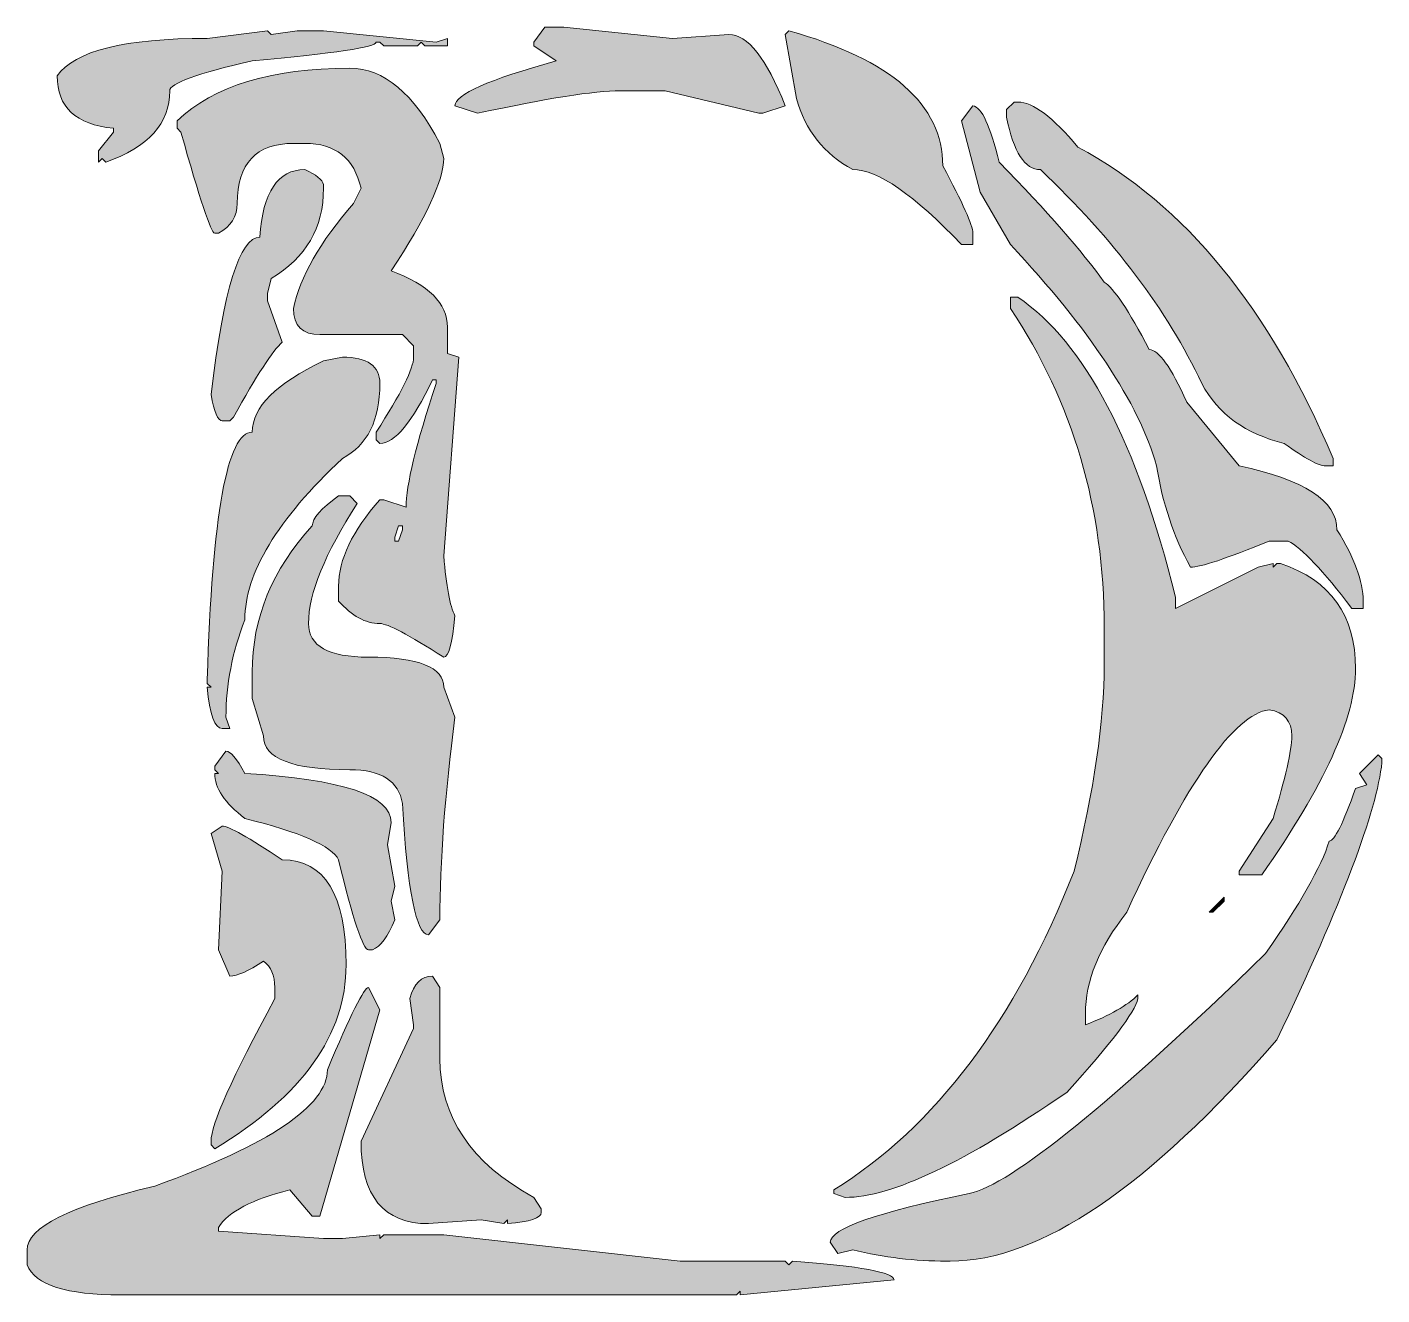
# Model space of a CAD drawing. Header units: inches. Extents: x 20 to 242, y -160 to -20.
# Drawn here: x 55.19 to 65.41, y -30.34 to -20.76 of the extents above; entities that cross this region are included whole.
import ezdxf

# ---------------------------------------------------------------- set-up
doc = ezdxf.new("R2010")
doc.units = ezdxf.units.IN
doc.header["$MEASUREMENT"] = 0
doc.layers.add('Layer 1', color=7, linetype='Continuous')

# ---------------------------------------------------------------- blocks, each defined once
blk = doc.blocks.new('block 3')
at = {"layer": 'Layer 1'}
h = blk.add_hatch(color=7, dxfattribs=at)
h.dxf.hatch_style = 2
edge = h.paths.add_edge_path()
edge.add_spline(control_points=[(55.839, -21.529), (55.839, -21.529), (55.839, -21.558), (55.839, -21.558), (55.839, -21.558), (55.726, -21.699), (55.726, -21.699), (55.726, -21.699), (55.726, -21.784), (55.726, -21.784), (55.726, -21.784), (55.754, -21.756), (55.754, -21.756), (55.754, -21.756), (55.783, -21.784), (55.783, -21.784), (56.104, -21.671), (56.264, -21.492), (56.264, -21.246), (56.264, -21.19), (56.472, -21.114), (56.887, -21.02), (57.51, -20.963), (57.822, -20.916), (57.822, -20.878), (57.822, -20.878), (57.85, -20.878), (57.85, -20.878), (57.85, -20.878), (57.879, -20.906), (57.879, -20.906), (57.879, -20.906), (58.133, -20.906), (58.133, -20.906), (58.133, -20.906), (58.162, -20.878), (58.162, -20.878), (58.162, -20.878), (58.19, -20.906), (58.19, -20.906), (58.19, -20.906), (58.36, -20.906), (58.36, -20.906), (58.36, -20.906), (58.36, -20.85), (58.36, -20.85), (58.36, -20.85), (58.275, -20.878), (58.275, -20.878), (58.275, -20.878), (57.425, -20.793), (57.425, -20.793), (57.425, -20.793), (57.227, -20.793), (57.227, -20.793), (57.227, -20.793), (57.029, -20.821), (57.029, -20.821), (57.029, -20.821), (57.001, -20.793), (57.001, -20.793), (57.001, -20.793), (56.547, -20.85), (56.547, -20.85), (55.924, -20.85), (55.547, -20.944), (55.415, -21.133), (55.415, -21.369), (55.556, -21.501), (55.839, -21.529)], knot_values=[0, 0, 0, 0, 1, 1, 1, 2, 2, 2, 3, 3, 3, 4, 4, 4, 5, 5, 5, 6, 6, 6, 7, 7, 7, 8, 8, 8, 9, 9, 9, 10, 10, 10, 11, 11, 11, 12, 12, 12, 13, 13, 13, 14, 14, 14, 15, 15, 15, 16, 16, 16, 17, 17, 17, 18, 18, 18, 19, 19, 19, 20, 20, 20, 21, 21, 21, 22, 22, 22, 23, 23, 23, 23], degree=3, periodic=1)
h = blk.add_hatch(color=7, dxfattribs=at)
h.dxf.hatch_style = 2
edge = h.paths.add_edge_path()
edge.add_spline(control_points=[(59.663, -21.246), (59.663, -21.246), (60.003, -21.246), (60.003, -21.246), (60.003, -21.246), (60.711, -21.416), (60.711, -21.416), (60.711, -21.416), (60.739, -21.416), (60.739, -21.416), (60.739, -21.416), (60.909, -21.359), (60.909, -21.359), (60.767, -21.001), (60.626, -20.821), (60.484, -20.821), (60.484, -20.821), (60.059, -20.85), (60.059, -20.85), (60.059, -20.85), (59.238, -20.765), (59.238, -20.765), (59.238, -20.765), (59.096, -20.765), (59.096, -20.765), (59.096, -20.765), (59.011, -20.878), (59.011, -20.878), (59.011, -20.878), (59.011, -20.906), (59.011, -20.906), (59.011, -20.906), (59.181, -21.02), (59.181, -21.02), (58.671, -21.161), (58.417, -21.275), (58.417, -21.359), (58.417, -21.359), (58.586, -21.416), (58.586, -21.416), (59.11, -21.303), (59.469, -21.246), (59.663, -21.246)], knot_values=[0, 0, 0, 0, 1, 1, 1, 2, 2, 2, 3, 3, 3, 4, 4, 4, 5, 5, 5, 6, 6, 6, 7, 7, 7, 8, 8, 8, 9, 9, 9, 10, 10, 10, 11, 11, 11, 12, 12, 12, 13, 13, 13, 14, 14, 14, 14], degree=3, periodic=1)
h = blk.add_hatch(color=7, dxfattribs=at)
h.dxf.hatch_style = 2
edge = h.paths.add_edge_path()
edge.add_spline(control_points=[(61.419, -21.841), (61.607, -21.841), (61.881, -22.03), (62.24, -22.407), (62.24, -22.407), (62.325, -22.407), (62.325, -22.407), (62.325, -22.407), (62.325, -22.322), (62.325, -22.322), (62.325, -22.261), (62.249, -22.091), (62.098, -21.813), (62.098, -21.35), (61.711, -21.01), (60.937, -20.793), (60.937, -20.793), (60.909, -20.821), (60.909, -20.821), (60.909, -20.821), (60.994, -21.303), (60.994, -21.303), (61.06, -21.544), (61.201, -21.723), (61.419, -21.841)], knot_values=[0, 0, 0, 0, 1, 1, 1, 2, 2, 2, 3, 3, 3, 4, 4, 4, 5, 5, 5, 6, 6, 6, 7, 7, 7, 8, 8, 8, 8], degree=3, periodic=1)
h = blk.add_hatch(color=7, dxfattribs=at)
h.dxf.hatch_style = 2
edge = h.paths.add_edge_path()
edge.add_spline(control_points=[(58.303, -21.643), (58.105, -21.265), (57.879, -21.076), (57.624, -21.076), (57.029, -21.076), (56.595, -21.209), (56.321, -21.473), (56.321, -21.473), (56.321, -21.529), (56.321, -21.529), (56.321, -21.529), (56.349, -21.558), (56.349, -21.558), (56.491, -22.063), (56.576, -22.318), (56.604, -22.322), (56.604, -22.322), (56.632, -22.322), (56.632, -22.322), (56.727, -22.27), (56.774, -22.195), (56.774, -22.096), (56.774, -21.794), (56.916, -21.643), (57.199, -21.643), (57.199, -21.643), (57.284, -21.643), (57.284, -21.643), (57.515, -21.643), (57.657, -21.756), (57.708, -21.982), (57.708, -21.982), (57.652, -22.096), (57.652, -22.096), (57.397, -22.388), (57.246, -22.653), (57.199, -22.889), (57.199, -23.021), (57.265, -23.087), (57.397, -23.087), (57.397, -23.087), (58.02, -23.087), (58.02, -23.087), (58.02, -23.087), (58.105, -23.172), (58.105, -23.172), (58.105, -23.172), (58.105, -23.257), (58.105, -23.257), (58.105, -23.342), (58.011, -23.531), (57.822, -23.823), (57.822, -23.823), (57.822, -23.88), (57.822, -23.88), (57.822, -23.88), (57.85, -23.908), (57.85, -23.908), (57.963, -23.908), (58.096, -23.748), (58.247, -23.427), (58.247, -23.427), (58.275, -23.427), (58.275, -23.427), (58.275, -23.427), (58.275, -23.455), (58.275, -23.455), (58.124, -23.913), (58.048, -24.225), (58.048, -24.39), (58.048, -24.39), (57.879, -24.333), (57.879, -24.333), (57.879, -24.333), (57.85, -24.333), (57.85, -24.333), (57.642, -24.569), (57.539, -24.786), (57.539, -24.985), (57.539, -24.985), (57.539, -25.098), (57.539, -25.098), (57.638, -25.211), (57.742, -25.268), (57.85, -25.268), (57.907, -25.268), (58.067, -25.353), (58.332, -25.522), (58.369, -25.522), (58.398, -25.419), (58.417, -25.211), (58.379, -25.136), (58.35, -24.985), (58.332, -24.758), (58.332, -24.758), (58.445, -23.257), (58.445, -23.257), (58.445, -23.257), (58.36, -23.229), (58.36, -23.229), (58.36, -23.229), (58.36, -23.03), (58.36, -23.03), (58.36, -22.851), (58.218, -22.709), (57.935, -22.606), (58.199, -22.205), (58.332, -21.921), (58.332, -21.756), (58.332, -21.756), (58.303, -21.643), (58.303, -21.643)], knot_values=[0, 0, 0, 0, 1, 1, 1, 2, 2, 2, 3, 3, 3, 4, 4, 4, 5, 5, 5, 6, 6, 6, 7, 7, 7, 8, 8, 8, 9, 9, 9, 10, 10, 10, 11, 11, 11, 12, 12, 12, 13, 13, 13, 14, 14, 14, 15, 15, 15, 16, 16, 16, 17, 17, 17, 18, 18, 18, 19, 19, 19, 20, 20, 20, 21, 21, 21, 22, 22, 22, 23, 23, 23, 24, 24, 24, 25, 25, 25, 26, 26, 26, 27, 27, 27, 28, 28, 28, 29, 29, 29, 30, 30, 30, 31, 31, 31, 32, 32, 32, 33, 33, 33, 34, 34, 34, 35, 35, 35, 36, 36, 36, 37, 37, 37, 37], degree=3, periodic=1)
h.paths.add_polyline_path([(58.02, -24.56), (57.992, -24.645), (57.963, -24.645), (57.963, -24.616), (57.992, -24.531), (58.02, -24.531)])
h = blk.add_hatch(color=7, dxfattribs=at)
h.dxf.hatch_style = 2
edge = h.paths.add_edge_path()
edge.add_spline(control_points=[(62.608, -22.407), (63.207, -23.045), (63.575, -23.602), (63.712, -24.078), (63.755, -24.357), (63.84, -24.612), (63.967, -24.843), (64.043, -24.843), (64.241, -24.777), (64.562, -24.645), (64.562, -24.645), (64.704, -24.645), (64.704, -24.645), (64.807, -24.697), (64.968, -24.867), (65.185, -25.154), (65.185, -25.154), (65.27, -25.154), (65.27, -25.154), (65.27, -25.154), (65.27, -25.098), (65.27, -25.098), (65.27, -24.951), (65.204, -24.772), (65.072, -24.56), (65.072, -24.343), (64.826, -24.182), (64.335, -24.078), (64.335, -24.078), (63.939, -23.597), (63.939, -23.597), (63.821, -23.332), (63.727, -23.2), (63.656, -23.2), (63.5, -22.903), (63.387, -22.733), (63.316, -22.69), (63.151, -22.459), (62.886, -22.157), (62.523, -21.784), (62.457, -21.511), (62.391, -21.369), (62.325, -21.359), (62.325, -21.359), (62.24, -21.473), (62.24, -21.473), (62.24, -21.473), (62.381, -22.011), (62.381, -22.011), (62.381, -22.011), (62.608, -22.407), (62.608, -22.407)], knot_values=[0, 0, 0, 0, 1, 1, 1, 2, 2, 2, 3, 3, 3, 4, 4, 4, 5, 5, 5, 6, 6, 6, 7, 7, 7, 8, 8, 8, 9, 9, 9, 10, 10, 10, 11, 11, 11, 12, 12, 12, 13, 13, 13, 14, 14, 14, 15, 15, 15, 16, 16, 16, 17, 17, 17, 17], degree=3, periodic=1)
h = blk.add_hatch(color=7, dxfattribs=at)
h.dxf.hatch_style = 2
edge = h.paths.add_edge_path()
edge.add_spline(control_points=[(62.835, -21.841), (63.387, -22.365), (63.793, -22.903), (64.052, -23.455), (64.175, -23.686), (64.383, -23.837), (64.675, -23.908), (64.831, -24.022), (64.935, -24.078), (64.987, -24.078), (64.987, -24.078), (65.043, -24.078), (65.043, -24.078), (65.043, -24.078), (65.043, -24.022), (65.043, -24.022), (64.567, -22.889), (63.925, -22.105), (63.118, -21.671), (62.929, -21.444), (62.778, -21.331), (62.665, -21.331), (62.665, -21.331), (62.636, -21.331), (62.636, -21.331), (62.636, -21.331), (62.58, -21.388), (62.58, -21.388), (62.58, -21.388), (62.58, -21.444), (62.58, -21.444), (62.632, -21.709), (62.716, -21.841), (62.835, -21.841)], knot_values=[0, 0, 0, 0, 1, 1, 1, 2, 2, 2, 3, 3, 3, 4, 4, 4, 5, 5, 5, 6, 6, 6, 7, 7, 7, 8, 8, 8, 9, 9, 9, 10, 10, 10, 11, 11, 11, 11], degree=3, periodic=1)
h = blk.add_hatch(color=7, dxfattribs=at)
h.dxf.hatch_style = 2
edge = h.paths.add_edge_path()
edge.add_spline(control_points=[(57.029, -22.662), (57.293, -22.506), (57.425, -22.28), (57.425, -21.982), (57.425, -21.982), (57.425, -21.954), (57.425, -21.954), (57.416, -21.917), (57.369, -21.879), (57.284, -21.841), (57.081, -21.841), (56.967, -22.011), (56.944, -22.351), (56.793, -22.351), (56.67, -22.747), (56.576, -23.54), (56.599, -23.672), (56.628, -23.738), (56.661, -23.738), (56.661, -23.738), (56.717, -23.738), (56.717, -23.738), (56.717, -23.738), (56.746, -23.71), (56.746, -23.71), (56.92, -23.394), (57.043, -23.205), (57.114, -23.144), (57.114, -23.144), (57.001, -22.832), (57.001, -22.832), (57.001, -22.832), (57.001, -22.776), (57.001, -22.776), (57.001, -22.776), (57.029, -22.662), (57.029, -22.662)], knot_values=[0, 0, 0, 0, 1, 1, 1, 2, 2, 2, 3, 3, 3, 4, 4, 4, 5, 5, 5, 6, 6, 6, 7, 7, 7, 8, 8, 8, 9, 9, 9, 10, 10, 10, 11, 11, 11, 12, 12, 12, 12], degree=3, periodic=1)
h = blk.add_hatch(color=7, dxfattribs=at)
h.dxf.hatch_style = 2
edge = h.paths.add_edge_path()
edge.add_spline(control_points=[(64.335, -27.137), (64.335, -27.137), (64.335, -27.165), (64.335, -27.165), (64.335, -27.165), (64.505, -27.165), (64.505, -27.165), (64.977, -26.495), (65.213, -25.976), (65.213, -25.608), (65.213, -25.206), (65.025, -24.942), (64.647, -24.815), (64.647, -24.815), (64.619, -24.815), (64.619, -24.815), (64.619, -24.815), (64.59, -24.843), (64.59, -24.843), (64.59, -24.843), (64.59, -24.815), (64.59, -24.815), (64.59, -24.815), (64.477, -24.843), (64.477, -24.843), (64.477, -24.843), (63.854, -25.154), (63.854, -25.154), (63.854, -25.154), (63.854, -25.069), (63.854, -25.069), (63.566, -23.904), (63.17, -23.148), (62.665, -22.804), (62.665, -22.804), (62.608, -22.804), (62.608, -22.804), (62.608, -22.804), (62.608, -22.889), (62.608, -22.889), (63.08, -23.597), (63.316, -24.399), (63.316, -25.296), (63.316, -25.296), (63.316, -25.579), (63.316, -25.579), (63.316, -26.009), (63.24, -26.528), (63.089, -27.137), (62.646, -28.265), (62.042, -29.067), (61.277, -29.544), (61.277, -29.544), (61.277, -29.572), (61.277, -29.572), (61.277, -29.572), (61.362, -29.601), (61.362, -29.601), (61.711, -29.601), (62.268, -29.336), (63.033, -28.808), (63.368, -28.44), (63.547, -28.204), (63.571, -28.1), (63.571, -28.1), (63.571, -28.071), (63.571, -28.071), (63.491, -28.152), (63.358, -28.227), (63.174, -28.298), (63.174, -28.298), (63.174, -28.213), (63.174, -28.213), (63.174, -27.968), (63.278, -27.713), (63.486, -27.448), (63.939, -26.462), (64.298, -25.952), (64.562, -25.919), (64.675, -25.938), (64.732, -26.004), (64.732, -26.117), (64.732, -26.226), (64.685, -26.434), (64.59, -26.74), (64.59, -26.74), (64.335, -27.137), (64.335, -27.137)], knot_values=[0, 0, 0, 0, 1, 1, 1, 2, 2, 2, 3, 3, 3, 4, 4, 4, 5, 5, 5, 6, 6, 6, 7, 7, 7, 8, 8, 8, 9, 9, 9, 10, 10, 10, 11, 11, 11, 12, 12, 12, 13, 13, 13, 14, 14, 14, 15, 15, 15, 16, 16, 16, 17, 17, 17, 18, 18, 18, 19, 19, 19, 20, 20, 20, 21, 21, 21, 22, 22, 22, 23, 23, 23, 24, 24, 24, 25, 25, 25, 26, 26, 26, 27, 27, 27, 28, 28, 28, 29, 29, 29, 29], degree=3, periodic=1)
h = blk.add_hatch(color=7, dxfattribs=at)
h.dxf.hatch_style = 2
edge = h.paths.add_edge_path()
edge.add_spline(control_points=[(56.661, -26.061), (56.661, -26.061), (56.717, -26.061), (56.717, -26.061), (56.717, -26.061), (56.689, -25.976), (56.689, -25.976), (56.689, -25.73), (56.736, -25.485), (56.831, -25.239), (56.831, -24.89), (57.076, -24.484), (57.567, -24.022), (57.756, -23.922), (57.85, -23.734), (57.85, -23.455), (57.85, -23.323), (57.756, -23.257), (57.567, -23.257), (57.567, -23.257), (57.425, -23.285), (57.425, -23.285), (57.067, -23.455), (56.887, -23.635), (56.887, -23.823), (56.698, -23.823), (56.585, -24.446), (56.547, -25.693), (56.547, -25.693), (56.547, -25.721), (56.547, -25.721), (56.547, -25.721), (56.576, -25.749), (56.576, -25.749), (56.576, -25.749), (56.547, -25.749), (56.547, -25.749), (56.566, -25.957), (56.604, -26.061), (56.661, -26.061)], knot_values=[0, 0, 0, 0, 1, 1, 1, 2, 2, 2, 3, 3, 3, 4, 4, 4, 5, 5, 5, 6, 6, 6, 7, 7, 7, 8, 8, 8, 9, 9, 9, 10, 10, 10, 11, 11, 11, 12, 12, 12, 13, 13, 13, 13], degree=3, periodic=1)
h = blk.add_hatch(color=7, dxfattribs=at)
h.dxf.hatch_style = 2
edge = h.paths.add_edge_path()
edge.add_spline(control_points=[(57.624, -24.305), (57.624, -24.305), (57.539, -24.305), (57.539, -24.305), (57.407, -24.399), (57.34, -24.475), (57.34, -24.531), (57.038, -24.857), (56.887, -25.225), (56.887, -25.636), (56.887, -25.636), (56.887, -25.834), (56.887, -25.834), (56.887, -25.834), (56.972, -26.117), (56.972, -26.117), (56.972, -26.287), (57.189, -26.372), (57.624, -26.372), (57.86, -26.372), (57.992, -26.457), (58.02, -26.627), (58.058, -27.288), (58.124, -27.618), (58.218, -27.618), (58.218, -27.618), (58.303, -27.505), (58.303, -27.505), (58.303, -27.066), (58.341, -26.556), (58.417, -25.976), (58.417, -25.976), (58.332, -25.749), (58.332, -25.749), (58.332, -25.598), (58.143, -25.522), (57.765, -25.522), (57.463, -25.522), (57.312, -25.438), (57.312, -25.268), (57.312, -25.041), (57.435, -24.739), (57.68, -24.361), (57.68, -24.361), (57.624, -24.305), (57.624, -24.305)], knot_values=[0, 0, 0, 0, 1, 1, 1, 2, 2, 2, 3, 3, 3, 4, 4, 4, 5, 5, 5, 6, 6, 6, 7, 7, 7, 8, 8, 8, 9, 9, 9, 10, 10, 10, 11, 11, 11, 12, 12, 12, 13, 13, 13, 14, 14, 14, 15, 15, 15, 15], degree=3, periodic=1)
h = blk.add_hatch(color=7, dxfattribs=at)
h.dxf.hatch_style = 2
edge = h.paths.add_edge_path()
edge.add_spline(control_points=[(57.765, -27.731), (57.765, -27.731), (57.794, -27.731), (57.794, -27.731), (57.855, -27.708), (57.911, -27.632), (57.963, -27.505), (57.963, -27.505), (57.935, -27.363), (57.935, -27.363), (57.935, -27.363), (57.963, -27.25), (57.963, -27.25), (57.963, -27.25), (57.907, -26.939), (57.907, -26.939), (57.907, -26.939), (57.935, -26.769), (57.935, -26.769), (57.935, -26.566), (57.567, -26.443), (56.831, -26.4), (56.769, -26.287), (56.722, -26.231), (56.689, -26.231), (56.689, -26.231), (56.604, -26.344), (56.604, -26.344), (56.604, -26.344), (56.604, -26.372), (56.604, -26.372), (56.604, -26.372), (56.632, -26.4), (56.632, -26.4), (56.632, -26.4), (56.604, -26.4), (56.604, -26.4), (56.604, -26.509), (56.679, -26.622), (56.831, -26.74), (57.251, -26.844), (57.487, -26.948), (57.539, -27.052), (57.647, -27.505), (57.723, -27.731), (57.765, -27.731)], knot_values=[0, 0, 0, 0, 1, 1, 1, 2, 2, 2, 3, 3, 3, 4, 4, 4, 5, 5, 5, 6, 6, 6, 7, 7, 7, 8, 8, 8, 9, 9, 9, 10, 10, 10, 11, 11, 11, 12, 12, 12, 13, 13, 13, 14, 14, 14, 15, 15, 15, 15], degree=3, periodic=1)
h = blk.add_hatch(color=7, dxfattribs=at)
h.dxf.hatch_style = 2
edge = h.paths.add_edge_path()
edge.add_spline(control_points=[(65.242, -26.4), (65.242, -26.4), (65.298, -26.485), (65.298, -26.485), (65.298, -26.485), (65.213, -26.514), (65.213, -26.514), (65.119, -26.778), (65.053, -26.91), (65.015, -26.91), (64.954, -27.104), (64.793, -27.387), (64.534, -27.76), (63.363, -28.897), (62.617, -29.502), (62.296, -29.572), (61.598, -29.714), (61.249, -29.837), (61.249, -29.94), (61.249, -29.94), (61.305, -30.025), (61.305, -30.025), (61.305, -30.025), (61.419, -29.997), (61.419, -29.997), (61.655, -30.054), (61.89, -30.082), (62.126, -30.082), (62.126, -30.082), (62.155, -30.082), (62.155, -30.082), (62.83, -30.082), (63.651, -29.525), (64.619, -28.411), (65.11, -27.382), (65.374, -26.684), (65.412, -26.316), (65.412, -26.316), (65.412, -26.287), (65.412, -26.287), (65.412, -26.287), (65.383, -26.259), (65.383, -26.259), (65.383, -26.259), (65.242, -26.4), (65.242, -26.4)], knot_values=[0, 0, 0, 0, 1, 1, 1, 2, 2, 2, 3, 3, 3, 4, 4, 4, 5, 5, 5, 6, 6, 6, 7, 7, 7, 8, 8, 8, 9, 9, 9, 10, 10, 10, 11, 11, 11, 12, 12, 12, 13, 13, 13, 14, 14, 14, 15, 15, 15, 15], degree=3, periodic=1)
h = blk.add_hatch(color=7, dxfattribs=at)
h.dxf.hatch_style = 2
edge = h.paths.add_edge_path()
edge.add_spline(control_points=[(57.595, -27.845), (57.595, -27.316), (57.435, -27.052), (57.114, -27.052), (56.859, -26.882), (56.708, -26.797), (56.661, -26.797), (56.661, -26.797), (56.576, -26.854), (56.576, -26.854), (56.576, -26.854), (56.661, -27.137), (56.661, -27.137), (56.661, -27.137), (56.632, -27.731), (56.632, -27.731), (56.632, -27.731), (56.717, -27.93), (56.717, -27.93), (56.774, -27.93), (56.859, -27.892), (56.972, -27.817), (57.029, -27.859), (57.057, -27.925), (57.057, -28.015), (57.057, -28.015), (57.057, -28.1), (57.057, -28.1), (56.736, -28.694), (56.576, -29.053), (56.576, -29.176), (56.576, -29.176), (56.576, -29.204), (56.576, -29.204), (56.576, -29.204), (56.604, -29.233), (56.604, -29.233), (57.265, -28.836), (57.595, -28.373), (57.595, -27.845)], knot_values=[0, 0, 0, 0, 1, 1, 1, 2, 2, 2, 3, 3, 3, 4, 4, 4, 5, 5, 5, 6, 6, 6, 7, 7, 7, 8, 8, 8, 9, 9, 9, 10, 10, 10, 11, 11, 11, 12, 12, 12, 13, 13, 13, 13], degree=3, periodic=1)
h = blk.add_hatch(color=7, dxfattribs=at)
h.dxf.hatch_style = 2
h.paths.add_polyline_path([(64.222, -27.363), (64.222, -27.335), (64.109, -27.448), (64.137, -27.448)])
h = blk.add_hatch(color=7, dxfattribs=at)
h.dxf.hatch_style = 2
edge = h.paths.add_edge_path()
edge.add_spline(control_points=[(59.068, -29.714), (59.068, -29.714), (59.068, -29.686), (59.068, -29.686), (59.068, -29.686), (59.011, -29.601), (59.011, -29.601), (58.539, -29.341), (58.303, -28.992), (58.303, -28.553), (58.303, -28.553), (58.303, -28.015), (58.303, -28.015), (58.303, -28.015), (58.247, -27.93), (58.247, -27.93), (58.162, -27.93), (58.105, -27.986), (58.077, -28.1), (58.077, -28.1), (58.105, -28.298), (58.105, -28.298), (58.105, -28.298), (58.105, -28.326), (58.105, -28.326), (58.105, -28.326), (57.708, -29.176), (57.708, -29.176), (57.708, -29.591), (57.879, -29.799), (58.218, -29.799), (58.218, -29.799), (58.615, -29.771), (58.615, -29.771), (58.615, -29.771), (58.785, -29.799), (58.785, -29.799), (58.785, -29.799), (58.813, -29.771), (58.813, -29.771), (58.813, -29.771), (58.813, -29.799), (58.813, -29.799), (58.983, -29.785), (59.068, -29.757), (59.068, -29.714)], knot_values=[0, 0, 0, 0, 1, 1, 1, 2, 2, 2, 3, 3, 3, 4, 4, 4, 5, 5, 5, 6, 6, 6, 7, 7, 7, 8, 8, 8, 9, 9, 9, 10, 10, 10, 11, 11, 11, 12, 12, 12, 13, 13, 13, 14, 14, 14, 15, 15, 15, 15], degree=3, periodic=1)
h = blk.add_hatch(color=7, dxfattribs=at)
h.dxf.hatch_style = 2
edge = h.paths.add_edge_path()
edge.add_spline(control_points=[(60.965, -30.082), (60.965, -30.082), (60.937, -30.11), (60.937, -30.11), (60.937, -30.11), (60.909, -30.082), (60.909, -30.082), (60.909, -30.082), (60.116, -30.082), (60.116, -30.082), (60.116, -30.082), (58.332, -29.884), (58.332, -29.884), (58.332, -29.884), (57.879, -29.884), (57.879, -29.884), (57.879, -29.884), (57.85, -29.912), (57.85, -29.912), (57.85, -29.912), (57.85, -29.884), (57.85, -29.884), (57.85, -29.884), (57.567, -29.912), (57.567, -29.912), (57.567, -29.912), (57.425, -29.912), (57.425, -29.912), (57.425, -29.912), (56.632, -29.856), (56.632, -29.856), (56.632, -29.856), (56.632, -29.827), (56.632, -29.827), (56.708, -29.709), (56.887, -29.615), (57.171, -29.544), (57.171, -29.544), (57.34, -29.742), (57.34, -29.742), (57.34, -29.742), (57.397, -29.742), (57.397, -29.742), (57.397, -29.742), (57.85, -28.185), (57.85, -28.185), (57.85, -28.185), (57.765, -28.015), (57.765, -28.015), (57.732, -28.015), (57.628, -28.223), (57.454, -28.638), (57.454, -28.907), (57.019, -29.2), (56.151, -29.516), (55.509, -29.667), (55.188, -29.827), (55.188, -29.997), (55.188, -29.997), (55.188, -30.11), (55.188, -30.11), (55.249, -30.262), (55.485, -30.337), (55.896, -30.337), (55.896, -30.337), (60.541, -30.337), (60.541, -30.337), (60.541, -30.337), (60.569, -30.309), (60.569, -30.309), (60.569, -30.309), (60.569, -30.337), (60.569, -30.337), (60.569, -30.337), (61.73, -30.224), (61.73, -30.224), (61.73, -30.167), (61.475, -30.12), (60.965, -30.082)], knot_values=[0, 0, 0, 0, 1, 1, 1, 2, 2, 2, 3, 3, 3, 4, 4, 4, 5, 5, 5, 6, 6, 6, 7, 7, 7, 8, 8, 8, 9, 9, 9, 10, 10, 10, 11, 11, 11, 12, 12, 12, 13, 13, 13, 14, 14, 14, 15, 15, 15, 16, 16, 16, 17, 17, 17, 18, 18, 18, 19, 19, 19, 20, 20, 20, 21, 21, 21, 22, 22, 22, 23, 23, 23, 24, 24, 24, 25, 25, 25, 26, 26, 26, 26], degree=3, periodic=1)
at = {"layer": 'Layer 1', "lineweight": 0}
for points in [[(58.02, -24.56), (57.992, -24.645), (57.963, -24.645), (57.963, -24.616), (57.992, -24.531), (58.02, -24.531), (58.02, -24.56)], [(64.222, -27.363), (64.222, -27.335), (64.109, -27.448), (64.137, -27.448), (64.222, -27.363)]]:
    blk.add_lwpolyline(points, dxfattribs=at)
for points, knots in [([(55.839, -21.529), (55.839, -21.529), (55.839, -21.558), (55.839, -21.558), (55.839, -21.558), (55.726, -21.699), (55.726, -21.699), (55.726, -21.699), (55.726, -21.784), (55.726, -21.784), (55.726, -21.784), (55.754, -21.756), (55.754, -21.756), (55.754, -21.756), (55.783, -21.784), (55.783, -21.784), (56.104, -21.671), (56.264, -21.492), (56.264, -21.246), (56.264, -21.19), (56.472, -21.114), (56.887, -21.02), (57.51, -20.963), (57.822, -20.916), (57.822, -20.878), (57.822, -20.878), (57.85, -20.878), (57.85, -20.878), (57.85, -20.878), (57.879, -20.906), (57.879, -20.906), (57.879, -20.906), (58.133, -20.906), (58.133, -20.906), (58.133, -20.906), (58.162, -20.878), (58.162, -20.878), (58.162, -20.878), (58.19, -20.906), (58.19, -20.906), (58.19, -20.906), (58.36, -20.906), (58.36, -20.906), (58.36, -20.906), (58.36, -20.85), (58.36, -20.85), (58.36, -20.85), (58.275, -20.878), (58.275, -20.878), (58.275, -20.878), (57.425, -20.793), (57.425, -20.793), (57.425, -20.793), (57.227, -20.793), (57.227, -20.793), (57.227, -20.793), (57.029, -20.821), (57.029, -20.821), (57.029, -20.821), (57.001, -20.793), (57.001, -20.793), (57.001, -20.793), (56.547, -20.85), (56.547, -20.85), (55.924, -20.85), (55.547, -20.944), (55.415, -21.133), (55.415, -21.369), (55.556, -21.501), (55.839, -21.529)], [0, 0, 0, 0, 1, 1, 1, 2, 2, 2, 3, 3, 3, 4, 4, 4, 5, 5, 5, 6, 6, 6, 7, 7, 7, 8, 8, 8, 9, 9, 9, 10, 10, 10, 11, 11, 11, 12, 12, 12, 13, 13, 13, 14, 14, 14, 15, 15, 15, 16, 16, 16, 17, 17, 17, 18, 18, 18, 19, 19, 19, 20, 20, 20, 21, 21, 21, 22, 22, 22, 23, 23, 23, 23]), ([(59.663, -21.246), (59.663, -21.246), (60.003, -21.246), (60.003, -21.246), (60.003, -21.246), (60.711, -21.416), (60.711, -21.416), (60.711, -21.416), (60.739, -21.416), (60.739, -21.416), (60.739, -21.416), (60.909, -21.359), (60.909, -21.359), (60.767, -21.001), (60.626, -20.821), (60.484, -20.821), (60.484, -20.821), (60.059, -20.85), (60.059, -20.85), (60.059, -20.85), (59.238, -20.765), (59.238, -20.765), (59.238, -20.765), (59.096, -20.765), (59.096, -20.765), (59.096, -20.765), (59.011, -20.878), (59.011, -20.878), (59.011, -20.878), (59.011, -20.906), (59.011, -20.906), (59.011, -20.906), (59.181, -21.02), (59.181, -21.02), (58.671, -21.161), (58.417, -21.275), (58.417, -21.359), (58.417, -21.359), (58.586, -21.416), (58.586, -21.416), (59.11, -21.303), (59.469, -21.246), (59.663, -21.246)], [0, 0, 0, 0, 1, 1, 1, 2, 2, 2, 3, 3, 3, 4, 4, 4, 5, 5, 5, 6, 6, 6, 7, 7, 7, 8, 8, 8, 9, 9, 9, 10, 10, 10, 11, 11, 11, 12, 12, 12, 13, 13, 13, 14, 14, 14, 14]), ([(61.419, -21.841), (61.607, -21.841), (61.881, -22.03), (62.24, -22.407), (62.24, -22.407), (62.325, -22.407), (62.325, -22.407), (62.325, -22.407), (62.325, -22.322), (62.325, -22.322), (62.325, -22.261), (62.249, -22.091), (62.098, -21.813), (62.098, -21.35), (61.711, -21.01), (60.937, -20.793), (60.937, -20.793), (60.909, -20.821), (60.909, -20.821), (60.909, -20.821), (60.994, -21.303), (60.994, -21.303), (61.06, -21.544), (61.201, -21.723), (61.419, -21.841)], [0, 0, 0, 0, 1, 1, 1, 2, 2, 2, 3, 3, 3, 4, 4, 4, 5, 5, 5, 6, 6, 6, 7, 7, 7, 8, 8, 8, 8]), ([(58.303, -21.643), (58.105, -21.265), (57.879, -21.076), (57.624, -21.076), (57.029, -21.076), (56.595, -21.209), (56.321, -21.473), (56.321, -21.473), (56.321, -21.529), (56.321, -21.529), (56.321, -21.529), (56.349, -21.558), (56.349, -21.558), (56.491, -22.063), (56.576, -22.318), (56.604, -22.322), (56.604, -22.322), (56.632, -22.322), (56.632, -22.322), (56.727, -22.27), (56.774, -22.195), (56.774, -22.096), (56.774, -21.794), (56.916, -21.643), (57.199, -21.643), (57.199, -21.643), (57.284, -21.643), (57.284, -21.643), (57.515, -21.643), (57.657, -21.756), (57.708, -21.982), (57.708, -21.982), (57.652, -22.096), (57.652, -22.096), (57.397, -22.388), (57.246, -22.653), (57.199, -22.889), (57.199, -23.021), (57.265, -23.087), (57.397, -23.087), (57.397, -23.087), (58.02, -23.087), (58.02, -23.087), (58.02, -23.087), (58.105, -23.172), (58.105, -23.172), (58.105, -23.172), (58.105, -23.257), (58.105, -23.257), (58.105, -23.342), (58.011, -23.531), (57.822, -23.823), (57.822, -23.823), (57.822, -23.88), (57.822, -23.88), (57.822, -23.88), (57.85, -23.908), (57.85, -23.908), (57.963, -23.908), (58.096, -23.748), (58.247, -23.427), (58.247, -23.427), (58.275, -23.427), (58.275, -23.427), (58.275, -23.427), (58.275, -23.455), (58.275, -23.455), (58.124, -23.913), (58.048, -24.225), (58.048, -24.39), (58.048, -24.39), (57.879, -24.333), (57.879, -24.333), (57.879, -24.333), (57.85, -24.333), (57.85, -24.333), (57.642, -24.569), (57.539, -24.786), (57.539, -24.985), (57.539, -24.985), (57.539, -25.098), (57.539, -25.098), (57.638, -25.211), (57.742, -25.268), (57.85, -25.268), (57.907, -25.268), (58.067, -25.353), (58.332, -25.522), (58.369, -25.522), (58.398, -25.419), (58.417, -25.211), (58.379, -25.136), (58.35, -24.985), (58.332, -24.758), (58.332, -24.758), (58.445, -23.257), (58.445, -23.257), (58.445, -23.257), (58.36, -23.229), (58.36, -23.229), (58.36, -23.229), (58.36, -23.03), (58.36, -23.03), (58.36, -22.851), (58.218, -22.709), (57.935, -22.606), (58.199, -22.205), (58.332, -21.921), (58.332, -21.756), (58.332, -21.756), (58.303, -21.643), (58.303, -21.643)], [0, 0, 0, 0, 1, 1, 1, 2, 2, 2, 3, 3, 3, 4, 4, 4, 5, 5, 5, 6, 6, 6, 7, 7, 7, 8, 8, 8, 9, 9, 9, 10, 10, 10, 11, 11, 11, 12, 12, 12, 13, 13, 13, 14, 14, 14, 15, 15, 15, 16, 16, 16, 17, 17, 17, 18, 18, 18, 19, 19, 19, 20, 20, 20, 21, 21, 21, 22, 22, 22, 23, 23, 23, 24, 24, 24, 25, 25, 25, 26, 26, 26, 27, 27, 27, 28, 28, 28, 29, 29, 29, 30, 30, 30, 31, 31, 31, 32, 32, 32, 33, 33, 33, 34, 34, 34, 35, 35, 35, 36, 36, 36, 37, 37, 37, 37]), ([(62.608, -22.407), (63.207, -23.045), (63.575, -23.602), (63.712, -24.078), (63.755, -24.357), (63.84, -24.612), (63.967, -24.843), (64.043, -24.843), (64.241, -24.777), (64.562, -24.645), (64.562, -24.645), (64.704, -24.645), (64.704, -24.645), (64.807, -24.697), (64.968, -24.867), (65.185, -25.154), (65.185, -25.154), (65.27, -25.154), (65.27, -25.154), (65.27, -25.154), (65.27, -25.098), (65.27, -25.098), (65.27, -24.951), (65.204, -24.772), (65.072, -24.56), (65.072, -24.343), (64.826, -24.182), (64.335, -24.078), (64.335, -24.078), (63.939, -23.597), (63.939, -23.597), (63.821, -23.332), (63.727, -23.2), (63.656, -23.2), (63.5, -22.903), (63.387, -22.733), (63.316, -22.69), (63.151, -22.459), (62.886, -22.157), (62.523, -21.784), (62.457, -21.511), (62.391, -21.369), (62.325, -21.359), (62.325, -21.359), (62.24, -21.473), (62.24, -21.473), (62.24, -21.473), (62.381, -22.011), (62.381, -22.011), (62.381, -22.011), (62.608, -22.407), (62.608, -22.407)], [0, 0, 0, 0, 1, 1, 1, 2, 2, 2, 3, 3, 3, 4, 4, 4, 5, 5, 5, 6, 6, 6, 7, 7, 7, 8, 8, 8, 9, 9, 9, 10, 10, 10, 11, 11, 11, 12, 12, 12, 13, 13, 13, 14, 14, 14, 15, 15, 15, 16, 16, 16, 17, 17, 17, 17]), ([(62.835, -21.841), (63.387, -22.365), (63.793, -22.903), (64.052, -23.455), (64.175, -23.686), (64.383, -23.837), (64.675, -23.908), (64.831, -24.022), (64.935, -24.078), (64.987, -24.078), (64.987, -24.078), (65.043, -24.078), (65.043, -24.078), (65.043, -24.078), (65.043, -24.022), (65.043, -24.022), (64.567, -22.889), (63.925, -22.105), (63.118, -21.671), (62.929, -21.444), (62.778, -21.331), (62.665, -21.331), (62.665, -21.331), (62.636, -21.331), (62.636, -21.331), (62.636, -21.331), (62.58, -21.388), (62.58, -21.388), (62.58, -21.388), (62.58, -21.444), (62.58, -21.444), (62.632, -21.709), (62.716, -21.841), (62.835, -21.841)], [0, 0, 0, 0, 1, 1, 1, 2, 2, 2, 3, 3, 3, 4, 4, 4, 5, 5, 5, 6, 6, 6, 7, 7, 7, 8, 8, 8, 9, 9, 9, 10, 10, 10, 11, 11, 11, 11]), ([(57.029, -22.662), (57.293, -22.506), (57.425, -22.28), (57.425, -21.982), (57.425, -21.982), (57.425, -21.954), (57.425, -21.954), (57.416, -21.917), (57.369, -21.879), (57.284, -21.841), (57.081, -21.841), (56.967, -22.011), (56.944, -22.351), (56.793, -22.351), (56.67, -22.747), (56.576, -23.54), (56.599, -23.672), (56.628, -23.738), (56.661, -23.738), (56.661, -23.738), (56.717, -23.738), (56.717, -23.738), (56.717, -23.738), (56.746, -23.71), (56.746, -23.71), (56.92, -23.394), (57.043, -23.205), (57.114, -23.144), (57.114, -23.144), (57.001, -22.832), (57.001, -22.832), (57.001, -22.832), (57.001, -22.776), (57.001, -22.776), (57.001, -22.776), (57.029, -22.662), (57.029, -22.662)], [0, 0, 0, 0, 1, 1, 1, 2, 2, 2, 3, 3, 3, 4, 4, 4, 5, 5, 5, 6, 6, 6, 7, 7, 7, 8, 8, 8, 9, 9, 9, 10, 10, 10, 11, 11, 11, 12, 12, 12, 12]), ([(64.335, -27.137), (64.335, -27.137), (64.335, -27.165), (64.335, -27.165), (64.335, -27.165), (64.505, -27.165), (64.505, -27.165), (64.977, -26.495), (65.213, -25.976), (65.213, -25.608), (65.213, -25.206), (65.025, -24.942), (64.647, -24.815), (64.647, -24.815), (64.619, -24.815), (64.619, -24.815), (64.619, -24.815), (64.59, -24.843), (64.59, -24.843), (64.59, -24.843), (64.59, -24.815), (64.59, -24.815), (64.59, -24.815), (64.477, -24.843), (64.477, -24.843), (64.477, -24.843), (63.854, -25.154), (63.854, -25.154), (63.854, -25.154), (63.854, -25.069), (63.854, -25.069), (63.566, -23.904), (63.17, -23.148), (62.665, -22.804), (62.665, -22.804), (62.608, -22.804), (62.608, -22.804), (62.608, -22.804), (62.608, -22.889), (62.608, -22.889), (63.08, -23.597), (63.316, -24.399), (63.316, -25.296), (63.316, -25.296), (63.316, -25.579), (63.316, -25.579), (63.316, -26.009), (63.24, -26.528), (63.089, -27.137), (62.646, -28.265), (62.042, -29.067), (61.277, -29.544), (61.277, -29.544), (61.277, -29.572), (61.277, -29.572), (61.277, -29.572), (61.362, -29.601), (61.362, -29.601), (61.711, -29.601), (62.268, -29.336), (63.033, -28.808), (63.368, -28.44), (63.547, -28.204), (63.571, -28.1), (63.571, -28.1), (63.571, -28.071), (63.571, -28.071), (63.491, -28.152), (63.358, -28.227), (63.174, -28.298), (63.174, -28.298), (63.174, -28.213), (63.174, -28.213), (63.174, -27.968), (63.278, -27.713), (63.486, -27.448), (63.939, -26.462), (64.298, -25.952), (64.562, -25.919), (64.675, -25.938), (64.732, -26.004), (64.732, -26.117), (64.732, -26.226), (64.685, -26.434), (64.59, -26.74), (64.59, -26.74), (64.335, -27.137), (64.335, -27.137)], [0, 0, 0, 0, 1, 1, 1, 2, 2, 2, 3, 3, 3, 4, 4, 4, 5, 5, 5, 6, 6, 6, 7, 7, 7, 8, 8, 8, 9, 9, 9, 10, 10, 10, 11, 11, 11, 12, 12, 12, 13, 13, 13, 14, 14, 14, 15, 15, 15, 16, 16, 16, 17, 17, 17, 18, 18, 18, 19, 19, 19, 20, 20, 20, 21, 21, 21, 22, 22, 22, 23, 23, 23, 24, 24, 24, 25, 25, 25, 26, 26, 26, 27, 27, 27, 28, 28, 28, 29, 29, 29, 29]), ([(56.661, -26.061), (56.661, -26.061), (56.717, -26.061), (56.717, -26.061), (56.717, -26.061), (56.689, -25.976), (56.689, -25.976), (56.689, -25.73), (56.736, -25.485), (56.831, -25.239), (56.831, -24.89), (57.076, -24.484), (57.567, -24.022), (57.756, -23.922), (57.85, -23.734), (57.85, -23.455), (57.85, -23.323), (57.756, -23.257), (57.567, -23.257), (57.567, -23.257), (57.425, -23.285), (57.425, -23.285), (57.067, -23.455), (56.887, -23.635), (56.887, -23.823), (56.698, -23.823), (56.585, -24.446), (56.547, -25.693), (56.547, -25.693), (56.547, -25.721), (56.547, -25.721), (56.547, -25.721), (56.576, -25.749), (56.576, -25.749), (56.576, -25.749), (56.547, -25.749), (56.547, -25.749), (56.566, -25.957), (56.604, -26.061), (56.661, -26.061)], [0, 0, 0, 0, 1, 1, 1, 2, 2, 2, 3, 3, 3, 4, 4, 4, 5, 5, 5, 6, 6, 6, 7, 7, 7, 8, 8, 8, 9, 9, 9, 10, 10, 10, 11, 11, 11, 12, 12, 12, 13, 13, 13, 13]), ([(57.624, -24.305), (57.624, -24.305), (57.539, -24.305), (57.539, -24.305), (57.407, -24.399), (57.34, -24.475), (57.34, -24.531), (57.038, -24.857), (56.887, -25.225), (56.887, -25.636), (56.887, -25.636), (56.887, -25.834), (56.887, -25.834), (56.887, -25.834), (56.972, -26.117), (56.972, -26.117), (56.972, -26.287), (57.189, -26.372), (57.624, -26.372), (57.86, -26.372), (57.992, -26.457), (58.02, -26.627), (58.058, -27.288), (58.124, -27.618), (58.218, -27.618), (58.218, -27.618), (58.303, -27.505), (58.303, -27.505), (58.303, -27.066), (58.341, -26.556), (58.417, -25.976), (58.417, -25.976), (58.332, -25.749), (58.332, -25.749), (58.332, -25.598), (58.143, -25.522), (57.765, -25.522), (57.463, -25.522), (57.312, -25.438), (57.312, -25.268), (57.312, -25.041), (57.435, -24.739), (57.68, -24.361), (57.68, -24.361), (57.624, -24.305), (57.624, -24.305)], [0, 0, 0, 0, 1, 1, 1, 2, 2, 2, 3, 3, 3, 4, 4, 4, 5, 5, 5, 6, 6, 6, 7, 7, 7, 8, 8, 8, 9, 9, 9, 10, 10, 10, 11, 11, 11, 12, 12, 12, 13, 13, 13, 14, 14, 14, 15, 15, 15, 15]), ([(57.765, -27.731), (57.765, -27.731), (57.794, -27.731), (57.794, -27.731), (57.855, -27.708), (57.911, -27.632), (57.963, -27.505), (57.963, -27.505), (57.935, -27.363), (57.935, -27.363), (57.935, -27.363), (57.963, -27.25), (57.963, -27.25), (57.963, -27.25), (57.907, -26.939), (57.907, -26.939), (57.907, -26.939), (57.935, -26.769), (57.935, -26.769), (57.935, -26.566), (57.567, -26.443), (56.831, -26.4), (56.769, -26.287), (56.722, -26.231), (56.689, -26.231), (56.689, -26.231), (56.604, -26.344), (56.604, -26.344), (56.604, -26.344), (56.604, -26.372), (56.604, -26.372), (56.604, -26.372), (56.632, -26.4), (56.632, -26.4), (56.632, -26.4), (56.604, -26.4), (56.604, -26.4), (56.604, -26.509), (56.679, -26.622), (56.831, -26.74), (57.251, -26.844), (57.487, -26.948), (57.539, -27.052), (57.647, -27.505), (57.723, -27.731), (57.765, -27.731)], [0, 0, 0, 0, 1, 1, 1, 2, 2, 2, 3, 3, 3, 4, 4, 4, 5, 5, 5, 6, 6, 6, 7, 7, 7, 8, 8, 8, 9, 9, 9, 10, 10, 10, 11, 11, 11, 12, 12, 12, 13, 13, 13, 14, 14, 14, 15, 15, 15, 15]), ([(65.242, -26.4), (65.242, -26.4), (65.298, -26.485), (65.298, -26.485), (65.298, -26.485), (65.213, -26.514), (65.213, -26.514), (65.119, -26.778), (65.053, -26.91), (65.015, -26.91), (64.954, -27.104), (64.793, -27.387), (64.534, -27.76), (63.363, -28.897), (62.617, -29.502), (62.296, -29.572), (61.598, -29.714), (61.249, -29.837), (61.249, -29.94), (61.249, -29.94), (61.305, -30.025), (61.305, -30.025), (61.305, -30.025), (61.419, -29.997), (61.419, -29.997), (61.655, -30.054), (61.89, -30.082), (62.126, -30.082), (62.126, -30.082), (62.155, -30.082), (62.155, -30.082), (62.83, -30.082), (63.651, -29.525), (64.619, -28.411), (65.11, -27.382), (65.374, -26.684), (65.412, -26.316), (65.412, -26.316), (65.412, -26.287), (65.412, -26.287), (65.412, -26.287), (65.383, -26.259), (65.383, -26.259), (65.383, -26.259), (65.242, -26.4), (65.242, -26.4)], [0, 0, 0, 0, 1, 1, 1, 2, 2, 2, 3, 3, 3, 4, 4, 4, 5, 5, 5, 6, 6, 6, 7, 7, 7, 8, 8, 8, 9, 9, 9, 10, 10, 10, 11, 11, 11, 12, 12, 12, 13, 13, 13, 14, 14, 14, 15, 15, 15, 15]), ([(57.595, -27.845), (57.595, -27.316), (57.435, -27.052), (57.114, -27.052), (56.859, -26.882), (56.708, -26.797), (56.661, -26.797), (56.661, -26.797), (56.576, -26.854), (56.576, -26.854), (56.576, -26.854), (56.661, -27.137), (56.661, -27.137), (56.661, -27.137), (56.632, -27.731), (56.632, -27.731), (56.632, -27.731), (56.717, -27.93), (56.717, -27.93), (56.774, -27.93), (56.859, -27.892), (56.972, -27.817), (57.029, -27.859), (57.057, -27.925), (57.057, -28.015), (57.057, -28.015), (57.057, -28.1), (57.057, -28.1), (56.736, -28.694), (56.576, -29.053), (56.576, -29.176), (56.576, -29.176), (56.576, -29.204), (56.576, -29.204), (56.576, -29.204), (56.604, -29.233), (56.604, -29.233), (57.265, -28.836), (57.595, -28.373), (57.595, -27.845)], [0, 0, 0, 0, 1, 1, 1, 2, 2, 2, 3, 3, 3, 4, 4, 4, 5, 5, 5, 6, 6, 6, 7, 7, 7, 8, 8, 8, 9, 9, 9, 10, 10, 10, 11, 11, 11, 12, 12, 12, 13, 13, 13, 13]), ([(59.068, -29.714), (59.068, -29.714), (59.068, -29.686), (59.068, -29.686), (59.068, -29.686), (59.011, -29.601), (59.011, -29.601), (58.539, -29.341), (58.303, -28.992), (58.303, -28.553), (58.303, -28.553), (58.303, -28.015), (58.303, -28.015), (58.303, -28.015), (58.247, -27.93), (58.247, -27.93), (58.162, -27.93), (58.105, -27.986), (58.077, -28.1), (58.077, -28.1), (58.105, -28.298), (58.105, -28.298), (58.105, -28.298), (58.105, -28.326), (58.105, -28.326), (58.105, -28.326), (57.708, -29.176), (57.708, -29.176), (57.708, -29.591), (57.879, -29.799), (58.218, -29.799), (58.218, -29.799), (58.615, -29.771), (58.615, -29.771), (58.615, -29.771), (58.785, -29.799), (58.785, -29.799), (58.785, -29.799), (58.813, -29.771), (58.813, -29.771), (58.813, -29.771), (58.813, -29.799), (58.813, -29.799), (58.983, -29.785), (59.068, -29.757), (59.068, -29.714)], [0, 0, 0, 0, 1, 1, 1, 2, 2, 2, 3, 3, 3, 4, 4, 4, 5, 5, 5, 6, 6, 6, 7, 7, 7, 8, 8, 8, 9, 9, 9, 10, 10, 10, 11, 11, 11, 12, 12, 12, 13, 13, 13, 14, 14, 14, 15, 15, 15, 15]), ([(60.965, -30.082), (60.965, -30.082), (60.937, -30.11), (60.937, -30.11), (60.937, -30.11), (60.909, -30.082), (60.909, -30.082), (60.909, -30.082), (60.116, -30.082), (60.116, -30.082), (60.116, -30.082), (58.332, -29.884), (58.332, -29.884), (58.332, -29.884), (57.879, -29.884), (57.879, -29.884), (57.879, -29.884), (57.85, -29.912), (57.85, -29.912), (57.85, -29.912), (57.85, -29.884), (57.85, -29.884), (57.85, -29.884), (57.567, -29.912), (57.567, -29.912), (57.567, -29.912), (57.425, -29.912), (57.425, -29.912), (57.425, -29.912), (56.632, -29.856), (56.632, -29.856), (56.632, -29.856), (56.632, -29.827), (56.632, -29.827), (56.708, -29.709), (56.887, -29.615), (57.171, -29.544), (57.171, -29.544), (57.34, -29.742), (57.34, -29.742), (57.34, -29.742), (57.397, -29.742), (57.397, -29.742), (57.397, -29.742), (57.85, -28.185), (57.85, -28.185), (57.85, -28.185), (57.765, -28.015), (57.765, -28.015), (57.732, -28.015), (57.628, -28.223), (57.454, -28.638), (57.454, -28.907), (57.019, -29.2), (56.151, -29.516), (55.509, -29.667), (55.188, -29.827), (55.188, -29.997), (55.188, -29.997), (55.188, -30.11), (55.188, -30.11), (55.249, -30.262), (55.485, -30.337), (55.896, -30.337), (55.896, -30.337), (60.541, -30.337), (60.541, -30.337), (60.541, -30.337), (60.569, -30.309), (60.569, -30.309), (60.569, -30.309), (60.569, -30.337), (60.569, -30.337), (60.569, -30.337), (61.73, -30.224), (61.73, -30.224), (61.73, -30.167), (61.475, -30.12), (60.965, -30.082)], [0, 0, 0, 0, 1, 1, 1, 2, 2, 2, 3, 3, 3, 4, 4, 4, 5, 5, 5, 6, 6, 6, 7, 7, 7, 8, 8, 8, 9, 9, 9, 10, 10, 10, 11, 11, 11, 12, 12, 12, 13, 13, 13, 14, 14, 14, 15, 15, 15, 16, 16, 16, 17, 17, 17, 18, 18, 18, 19, 19, 19, 20, 20, 20, 21, 21, 21, 22, 22, 22, 23, 23, 23, 24, 24, 24, 25, 25, 25, 26, 26, 26, 26])]:
    blk.add_open_spline(points, degree=3, knots=knots, dxfattribs=at)

msp = doc.modelspace()

# ---------------------------------------------------------------- block references
at = {"layer": 'Layer 1'}
msp.add_blockref('block 3', (0, 0), dxfattribs=at)

doc.saveas('drawing.dxf')
